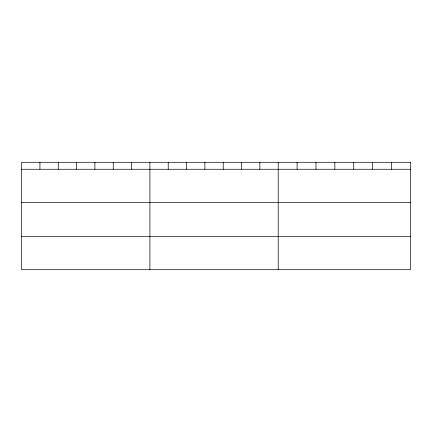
<?xml version="1.0" encoding="UTF-8"?>
<svg xmlns="http://www.w3.org/2000/svg" width="432" height="432" viewBox="0 0 432 432"><rect width="100%" height="100%" fill="white"/><g stroke="black" fill="none" stroke-linecap="round" stroke-linejoin="round"><path stroke-width="0.65" d="M21.6 169.268L410.4 169.268M21.6 202.414L410.4 202.414M21.6 236.563L410.4 236.563M391.516 162.297L391.516 169.268M372.632 162.297L372.632 169.268M353.749 162.297L353.749 169.268M334.859 162.297L334.859 169.268M315.976 162.297L315.976 169.268M297.092 162.297L297.092 169.268M278.208 162.297L278.208 269.703M259.88 162.297L259.88 169.268M241.547 162.297L241.547 169.268M223.22 162.297L223.22 169.268M204.892 162.297L204.892 169.268M186.565 162.297L186.565 169.268M168.232 162.297L168.232 169.268M149.904 162.297L149.904 269.703M131.576 162.297L131.576 169.268M113.243 162.297L113.243 169.268M94.916 162.297L94.916 169.268M76.588 162.297L76.588 169.268M58.261 162.297L58.261 169.268M39.928 162.297L39.928 169.268M410.4 162.297L21.6 162.297L21.6 269.703L410.4 269.703L410.4 162.297"/></g></svg>
